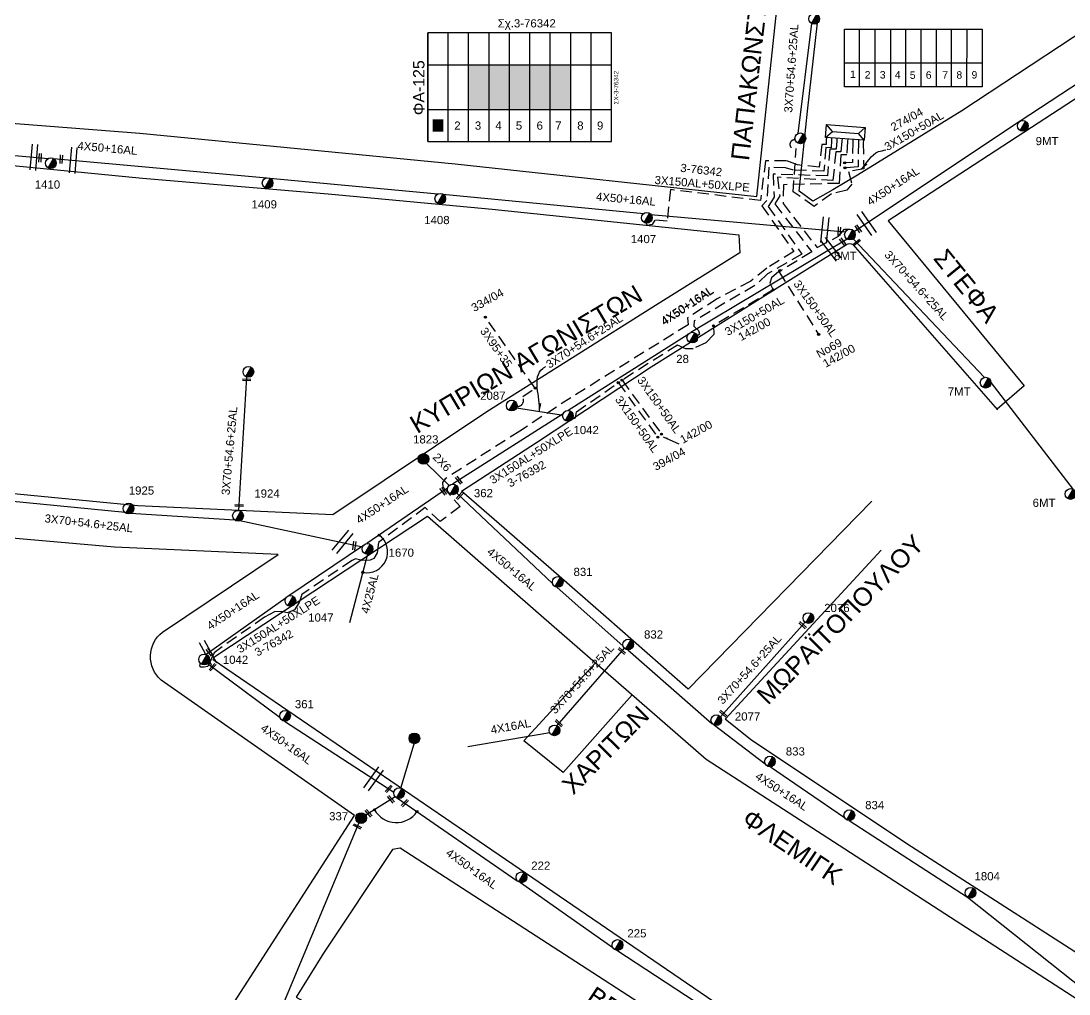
# Model space of a CAD drawing. Header units: millimetres. Extents: x 5016 to 7282, y 2879 to 3911.
# Drawn here: x 6687.7 to 6918.6, y 3266.4 to 3480.7 of the extents above; entities that cross this region are included whole.
import ezdxf
from ezdxf.enums import TextEntityAlignment as Align

# ---------------------------------------------------------------- set-up
doc = ezdxf.new("R2010")
doc.units = ezdxf.units.MM
doc.linetypes.add('DASHED', pattern=[19.05, 12.7, -6.35])
for name, color, linetype in [('Pillar OTE', 7, 'Continuous'), ('Άγνωστα', 7, 'Continuous'), ('Ασφαλειοκιβώτια Χ.Τ 9 αναχωρήσεων', 7, 'Continuous'), ('Γέφυρες Εναέριου Δικτύου', 7, 'Continuous'), ('Γυμνά εναέρια ΧΤ και ΦΟΠ (3Φ)   4x50+16AL', 7, 'Continuous'), ('Εναέρια παροχή ΧΤ 4x16', 7, 'SYN_LINE'), ('Εναέρια παροχή ΧΤ 4x25', 7, 'SYN_LINE'), ('Επιγραφές - Σχήματα', 7, 'Continuous'), ('Καλώδια ΧΤ   3x150+50AL', 7, 'DASHED'), ('Καλώδια ΧΤ   3x150AL+50XLPE', 7, 'DASHED'), ('Καλώδια ΧΤ   3x95+35 CU', 7, 'DASHED'), ('Μηχανική τομή', 7, 'Continuous'), ('Στύλος Ξύλινος', 7, 'Continuous'), ('Στύλος Ξύλινος @ 1', 7, 'Continuous'), ('Στύλος ΦΜ', 7, 'Continuous'), ('Στύλος ΦΜ @ 1', 7, 'Continuous'), ('Συνδέσεις', 7, 'Continuous'), ('Συνεστραμμένα ΧΤ   3x70+54.6+25 AL', 7, 'SYN_LINE'), ('Τομή', 7, 'Continuous'), ('Υποσταθμός πόλεως', 7, 'Continuous'), ('Υπόβαθρο ΔΕΗ', 7, 'Continuous')]:
    doc.layers.add(name, color=color, linetype=linetype)
doc.styles.get("Standard").update_dxf_attribs({"font": 'ARIAL.TTF'})
doc.linetypes.add('SYN_LINE', pattern='A,0.5,-0.0001,["/\\/\\/\\/",Standard,S=0.1,R=0,X=0,Y=-0.05],-0.25', length=0.7501)
doc.dimstyles.new('ISO-25', dxfattribs={"dimtxt": 2.5, "dimasz": 1.8, "dimexe": 1.25, "dimexo": 0.625, "dimtad": 1, "dimtxsty": 'Standard', "dimcen": 1.8, "dimadec": 0, "dimazin": 0, "dimtfac": 1, "dimtmove": 0, "dimatfit": 3, "dimfxl": 1.25, "dimarcsym": 0})

# ---------------------------------------------------------------- blocks, each defined once
blk = doc.blocks.new('ΥΠΑΡΧΩΝ ΤΣΙΜΕΝΤΕΝΙΟΣ ΣΤΥΛΟΣ')
at = {"layer": 'Στύλος ΦΜ'}
blk.add_hatch(color=7, dxfattribs=at).paths.add_polyline_path([(-1.29, -2.28, 0.574793), (2.62, 0, 0.268822), (1.3, 2.27)])
at = {"layer": 'Στύλος ΦΜ', "color": 7}
blk.add_line((-1.29, -2.28), (1.3, 2.27), dxfattribs=at)
blk.add_circle((0, 0), 2.62, dxfattribs=at)
at = {"layer": 'Στύλος ΦΜ', "flags": 4}
for tag, p in [('ΑΡΙΘΜΟΣ', (-4.68, 8.05)), ('ΤΥΠΟΣ', (-4.91, 3.03))]:
    blk.add_attdef(tag, p, '', height=4, dxfattribs=at)
blk = doc.blocks.new('ΥΠΑΡΧΩΝ ΞΥΛΙΝΟΣ ΣΤΥΛΟΣ')
at = {"layer": 'Στύλος Ξύλινος'}
h = blk.add_hatch(color=7, dxfattribs=at)
h.paths.add_polyline_path([(-2.62, 0, 0.270008), (-1.29, -2.28), (1.3, 2.27, 0.576266)])
h.paths.add_polyline_path([(-1.29, -2.28, 0.574793), (2.62, 0, 0.268822), (1.3, 2.27)])
at = {"layer": 'Στύλος Ξύλινος', "color": 7}
blk.add_line((-1.29, -2.28), (1.3, 2.27), dxfattribs=at)
blk.add_circle((0, 0), 2.62, dxfattribs=at)
at = {"layer": 'Στύλος Ξύλινος', "flags": 4}
for tag, p in [('ΑΡΙΘΜΟΣ', (-4.91, 8.6)), ('ΤΥΠΟΣ', (-4.85, 3.39))]:
    blk.add_attdef(tag, p, '', height=4, dxfattribs=at)
blk = doc.blocks.new('ΥΠΟΣΤΑΘΜΟΣ ΠΟΛΕΩΣ 8 ΑΝΑΧΩΡΗΣΕΩΝ')
at = {"layer": 'Υποσταθμός πόλεως', "linetype": 'Continuous', "ltscale": 40}
for p, q in [((-8.18, -2.82), (-8.18, -4)), ((-5.9, -2.82), (-5.9, -4)), ((-3.55, -2.82), (-3.55, -4)), ((-1.28, -2.82), (-1.28, -4)), ((1.23, -2.82), (1.23, -4)), ((3.56, -2.82), (3.56, -4)), ((6.03, -2.82), (6.03, -4)), ((8.16, -2.82), (8.16, -4))]:
    blk.add_line(p, q, dxfattribs=at)
blk.add_lwpolyline([(-8.57, 2.82), (8.57, 2.82), (8.57, -2.82), (-8.57, -2.82)], close=True, dxfattribs=at)
for points in [[(-5.75, 0), (-8.57, 2.82)], [(5.75, 0), (8.57, 2.82)], [(-8.57, -2.82), (-5.75, 0)], [(-5.75, 0), (5.75, 0)], [(8.57, -2.82), (5.75, 0)]]:
    blk.add_lwpolyline(points, dxfattribs=at)
at = {"layer": 'Υποσταθμός πόλεως', "linetype": 'SYN_LINE', "ltscale": 40, "flags": 1}
for tag, p in [('ΜΕΤΑΣΧΗΜΑΤΙΣΜΟΣ', (9.59, 1.44)), ('ΙΣΧΥΣ', (9.57, -1.35)), ('ΑΡΙΘΜΟΣ', (9.69, -4.07))]:
    blk.add_attdef(tag, p, '', height=1.8, dxfattribs=at)
blk = doc.blocks.new('ΑΣΦΑΛΕΙΟΚΙΒΩΤΙΟ ΥΠΟΣΤΑΘΜΟΥ 9 ΑΝΑΧΩΡΗΣΕΩΝ')
at = {"layer": 'Ασφαλειοκιβώτια Χ.Τ 9 αναχωρήσεων', "ltscale": 40}
for p, q in [((-23.8, 40.36), (24.02, 40.36)), ((-9.72, 40.36), (-9.72, -40.64)), ((9.94, 40.36), (9.94, -40.64)), ((-23.8, 31.36), (24.02, 31.36)), ((-23.8, 22.36), (24.02, 22.36)), ((-23.8, 13.36), (24.02, 13.36)), ((-23.8, 4.36), (24.02, 4.36)), ((-23.8, -4.64), (24.02, -4.64)), ((-23.8, -13.64), (24.02, -13.64)), ((-23.8, -22.64), (24.02, -22.64)), ((-23.8, -31.64), (24.02, -31.64))]:
    blk.add_line(p, q, dxfattribs=at)
at = {"layer": 'Ασφαλειοκιβώτια Χ.Τ 9 αναχωρήσεων'}
blk.add_lwpolyline([(-23.8, -40.64), (24.02, -40.64), (24.02, 40.36), (-23.8, 40.36)], close=True, dxfattribs=at)
for s, p in [('1', (-18.61, 37.24)), ('2', (-18.61, 28.67)), ('3', (-18.61, 19.6)), ('4', (-18.61, 10.58)), ('5', (-18.61, 1.57)), ('6', (-18.61, -7.57)), ('7', (-18.61, -15.81)), ('8', (-18.61, -25.5)), ('9', (-18.61, -34.19))]:
    blk.add_text(s, height=3.6, rotation=270, dxfattribs=at).set_placement(p)
at = {"layer": 'Ασφαλειοκιβώτια Χ.Τ 9 αναχωρήσεων', "ltscale": 40}
for tag, height, p in [('ΟΝΟΜΑ', 5, (-0.16, 44.31)), ('ΚΕΙΜΕΝΟ 1', 2, (17.06, 35.59)), ('ΚΕΙΜΕΝΟ 2', 2, (17.06, 26.88)), ('ΚΕΙΜΕΝΟ 3', 2, (17.06, 17.69)), ('ΚΕΙΜΕΝΟ 4', 2, (17.06, 8.71)), ('ΚΕΙΜΕΝΟ 5', 2, (17.06, -0.13)), ('ΚΕΙΜΕΝΟ 6', 2, (17.06, -9.05)), ('ΚΕΙΜΕΝΟ 7', 2, (17.06, -18.13)), ('ΚΕΙΜΕΝΟ 8', 2, (17.06, -26.85)), ('ΚΕΙΜΕΝΟ 9', 2, (17.06, -35.99)), ('ΣΧ', 2, (-0.1, -42.64))]:
    blk.add_attdef(tag, text='', height=height, dxfattribs=at).set_placement(p, align=Align.MIDDLE_CENTER)
blk = doc.blocks.new('ΜΗΧΑΝΙΚΗ ΤΟΜΗ')
at = {"layer": 'Μηχανική τομή', "ltscale": 40}
for p, q in [((-1.89, 0.78), (1.89, 0.78)), ((1.89, 0), (-1.89, 0))]:
    blk.add_line(p, q, dxfattribs=at)
blk = doc.blocks.new('ΤΟΜΗ')
at = {"layer": 'Τομή', "ltscale": 40}
for p, q in [((-5.68, 0), (5.68, 0)), ((5.68, -2.33), (-5.68, -2.33))]:
    blk.add_line(p, q, dxfattribs=at)
blk = doc.blocks.new('_ΣΥΝΔΕΣΗ')
at = {"layer": 'Συνδέσεις', "linetype": 'SYN_LINE', "ltscale": 40}
blk.add_hatch(color=256, dxfattribs=at).paths.add_polyline_path([(0.5, -0.01, 1), (-0.5, -0.01, 1)])
at = {"layer": 'Συνδέσεις'}
blk.add_circle((0, -0.01), 0.5, dxfattribs=at)

msp = doc.modelspace()

# ---------------------------------------------------------------- hatches: boundary and pattern name
at = {"layer": 'Ασφαλειοκιβώτια Χ.Τ 9 αναχωρήσεων', "lineweight": -3}
for color, points in [(1, [(6790.83, 3471.08), (6786.33, 3471.08), (6786.33, 3461.25), (6790.83, 3461.25)]), (133, [(6795.33, 3471.08), (6790.83, 3471.08), (6790.83, 3461.25), (6795.33, 3461.25)]), (2, [(6799.83, 3471.08), (6795.33, 3471.08), (6795.33, 3461.25), (6799.83, 3461.25)]), (62, [(6804.33, 3471.08), (6799.83, 3471.08), (6799.83, 3461.25), (6804.33, 3461.25)]), (30, [(6808.83, 3471.08), (6804.33, 3471.08), (6804.33, 3461.25), (6808.83, 3461.25)]), (173, [(6778.44, 3456.35), (6780.74, 3456.35), (6780.74, 3459.06), (6778.44, 3459.06)])]:
    msp.add_hatch(color=color, dxfattribs=at).paths.add_polyline_path(points)

# ---------------------------------------------------------------- linework, layer by layer
at = {"layer": 'Pillar OTE', "ltscale": 40}
for points in [[(6869.09, 3466.27), (6869.09, 3478.91), (6899.43, 3478.91), (6899.42, 3466.24), (6869.09, 3466.27)], [(6872.42, 3466.27), (6872.42, 3478.91)], [(6875.86, 3466.27), (6875.86, 3478.91)], [(6879.3, 3466.26), (6879.3, 3478.91)], [(6882.6, 3466.26), (6882.6, 3478.91)], [(6885.98, 3466.26), (6885.98, 3478.91)], [(6889.38, 3466.25), (6889.38, 3478.91)], [(6892.72, 3466.25), (6892.72, 3478.91)], [(6896.1, 3466.25), (6896.11, 3478.91)], [(6869.09, 3471.55), (6899.43, 3471.53)]]:
    msp.add_lwpolyline(points, dxfattribs=at)
at = {"layer": 'Άγνωστα', "color": 133, "linetype": 'SYN_LINE', "lineweight": -3, "ltscale": 5}
msp.add_lwpolyline([(6777.05, 3383.29), (6782.05, 3378.42)], dxfattribs=at)
at = {"layer": 'Γέφυρες Εναέριου Δικτύου', "lineweight": -3}
for centre, radius, start, end in [((6763.92, 3363.79), 4.58, 258.6973, 53.7979), ((6770.42, 3309.69), 5.5, 209.2868, 325.7234)]:
    msp.add_arc(centre, radius, start, end, dxfattribs=at)
at = {"layer": 'Γυμνά εναέρια ΧΤ και ΦΟΠ (3Φ)   4x50+16AL', "color": 27, "lineweight": -3}
msp.add_lwpolyline([(7015.29, 3528.43), (6990.16, 3512.22), (6970.6, 3499.83), (6941.3, 3480.6), (6907.81, 3458.67), (6871.31, 3434.34)], dxfattribs=at)
at = {"layer": 'Γυμνά εναέρια ΧΤ και ΦΟΠ (3Φ)   4x50+16AL', "color": 30, "lineweight": -3}
msp.add_lwpolyline([(6667.58, 3452.83), (6693.73, 3450.43)], dxfattribs=at)
at = {"layer": 'Γυμνά εναέρια ΧΤ και ΦΟΠ (3Φ)   4x50+16AL', "color": 173, "lineweight": -3}
for points in [[(6694.91, 3450.43), (6741.93, 3446.22)], [(6742.58, 3446.11), (6779.59, 3442.65)], [(6780.66, 3442.63), (6824.91, 3438.36)], [(6826.49, 3438.15), (6869.33, 3434.31)]]:
    msp.add_lwpolyline(points, dxfattribs=at)
at = {"layer": 'Γυμνά εναέρια ΧΤ και ΦΟΠ (3Φ)   4x50+16AL', "color": 133, "lineweight": -3}
for points in [[(6869.71, 3432.69), (6835.26, 3412.12)], [(6834.67, 3411.72), (6808.24, 3394.94)], [(6807.15, 3394.24), (6782.82, 3378.74)], [(6781.71, 3377.81), (6763.91, 3365.62)], [(6783.71, 3376.75), (6804.82, 3356.86)], [(6763.18, 3365.24), (6746.76, 3354.14)], [(6805.74, 3356.02), (6820.36, 3343.04)], [(6746.13, 3353.7), (6728.54, 3341.2)], [(6821.39, 3342.22), (6839.94, 3326.04)], [(6840.52, 3325.62), (6851.66, 3317.12)], [(6852.8, 3316.47), (6869.15, 3305.27)], [(6770.67, 3309.55), (6797.05, 3291.39)], [(6870.14, 3304.64), (6896.18, 3287.78), (6929.75, 3261.13)], [(6797.78, 3290.96), (6818.13, 3276.64)], [(6818.98, 3276.06), (6842.61, 3260.6)]]:
    msp.add_lwpolyline(points, dxfattribs=at)
at = {"layer": 'Γυμνά εναέρια ΧΤ και ΦΟΠ (3Φ)   4x50+16AL', "color": 62, "lineweight": -3}
for points in [[(6728.83, 3339.22), (6744.8, 3327.3)], [(6745.82, 3326.52), (6769.85, 3310.86)]]:
    msp.add_lwpolyline(points, dxfattribs=at)
at = {"layer": 'Εναέρια παροχή ΧΤ 4x16', "color": 133, "lineweight": -3, "ltscale": 20}
msp.add_lwpolyline([(6804.19, 3323.98), (6786.19, 3320.89)], dxfattribs=at)
at = {"layer": 'Εναέρια παροχή ΧΤ 4x25', "color": 133, "lineweight": -3, "ltscale": 20}
msp.add_lwpolyline([(6764.08, 3363.28), (6760.1, 3348.21)], dxfattribs=at)
at = {"layer": 'Καλώδια ΧΤ   3x150+50AL', "color": 1, "lineweight": -3, "ltscale": 0.2}
for points in [[(6868.53, 3454.26), (6868.31, 3451.91), (6867.2, 3451.9), (6866.58, 3445.62), (6854.38, 3446.32), (6854.85, 3442.2), (6853.8, 3440.43), (6861.94, 3429.86), (6854.67, 3425.53), (6853.06, 3424.15), (6852.69, 3423.01), (6853.41, 3421.53), (6840.29, 3413.61), (6840.36, 3411.72), (6838.6, 3409.86), (6835.76, 3408.56), (6834.16, 3408.56), (6832.34, 3409.34), (6820.13, 3401.63), (6828.83, 3389.76)], [(6854.67, 3425.53), (6863.43, 3411.72)]]:
    msp.add_lwpolyline(points, dxfattribs=at)
at = {"layer": 'Καλώδια ΧΤ   3x150+50AL', "color": 133, "lineweight": -3, "ltscale": 0.2}
for points in [[(6867.4, 3454.34), (6867.31, 3452.5), (6865.9, 3452.51), (6865.36, 3446.6), (6853.39, 3447.02), (6853.63, 3441.97), (6852.34, 3439.91), (6859.73, 3429.37), (6852.15, 3425.05), (6849.39, 3422.46), (6835.98, 3414.67), (6835.92, 3413.52), (6836.97, 3412.59), (6837.18, 3411.79), (6836.72, 3411.37)], [(6809.19, 3393.1), (6809.91, 3393.31), (6810.09, 3394.63), (6819.31, 3401.08), (6828, 3389.08)]]:
    msp.add_lwpolyline(points, dxfattribs=at)
at = {"layer": 'Καλώδια ΧΤ   3x150+50AL', "color": 2, "lineweight": -3, "ltscale": 0.2}
msp.add_lwpolyline([(6869.78, 3454.16), (6869.63, 3451.29), (6868.33, 3451.29), (6867.92, 3444.98), (6855.7, 3444.67), (6855.6, 3440.53), (6863.08, 3430.84), (6867.82, 3433.34), (6869.1, 3434.9), (6870.24, 3434.86)], dxfattribs=at)
at = {"layer": 'Καλώδια ΧΤ   3x150+50AL', "color": 30, "lineweight": -3, "ltscale": 0.2}
msp.add_lwpolyline([(6873.24, 3453.91), (6873.39, 3448.14), (6870, 3447.56), (6870.72, 3444.78), (6869.67, 3443.5), (6866.29, 3442.67), (6862.47, 3439.9), (6857.83, 3443.1), (6858.47, 3452.67, -1.364458), (6858.28, 3454.53, 4.123104)], format="xyb", dxfattribs=at)
at = {"layer": 'Καλώδια ΧΤ   3x150+50AL', "lineweight": -3, "ltscale": 0.2}
for points in [[(6870.95, 3454.08), (6870.89, 3449.6), (6869.12, 3449.46)], [(6872.18, 3453.99), (6872.13, 3448.58), (6869.21, 3448.36)]]:
    msp.add_lwpolyline(points, dxfattribs=at)
at = {"layer": 'Καλώδια ΧΤ   3x150AL+50XLPE', "color": 62, "lineweight": -3, "ltscale": 0.2}
msp.add_lwpolyline([(6866.23, 3454.42), (6866.17, 3452.81), (6865.04, 3452.86), (6864.57, 3447.63), (6857.88, 3447.88), (6856.13, 3448.42), (6852.44, 3448.51), (6852.01, 3441.17), (6850.89, 3440.01), (6858, 3429.94), (6852.01, 3426.3), (6848.46, 3423.44), (6841.05, 3419.57), (6834.56, 3415.33), (6834.67, 3413.82), (6808.86, 3397.77), (6797.61, 3390.42), (6781.14, 3379.87), (6780.57, 3379.07), (6780.68, 3378.11), (6784.45, 3373.8), (6780.1, 3370.48), (6776.8, 3373.55), (6766.49, 3365.88), (6766.21, 3363.6), (6765.44, 3362.35), (6764.66, 3361.98), (6762.91, 3361.94), (6761.41, 3362.28), (6760.7, 3361.94), (6749.59, 3354.45), (6749.04, 3352.65), (6748, 3351.07), (6746.46, 3350.39), (6745.06, 3350.71), (6743.6, 3350.63), (6741.41, 3349.46), (6730.3, 3341.61), (6729.7, 3340.29), (6728.87, 3338.6), (6728.08, 3338.41), (6727.38, 3338.45), (6727.13, 3338.71), (6727.27, 3339.27)], dxfattribs=at)
at = {"layer": 'Καλώδια ΧΤ   3x150AL+50XLPE', "color": 173, "lineweight": -3, "ltscale": 0.2}
msp.add_lwpolyline([(6865.09, 3454.51), (6865.07, 3453.56), (6864.13, 3453.57), (6863.56, 3448.56), (6858.79, 3449.02), (6856.24, 3449.97), (6851.71, 3449.95), (6850.62, 3441.2), (6830.81, 3443.6), (6830.04, 3436.67), (6827.36, 3436.85), (6826.77, 3435.9), (6825.74, 3435.66), (6825.47, 3436.23)], dxfattribs=at)
at = {"layer": 'Καλώδια ΧΤ   3x95+35 CU', "color": 133, "lineweight": -3, "ltscale": 0.2}
msp.add_lwpolyline([(6796.98, 3395.79, 0.581581), (6798.25, 3398.02), (6800.99, 3399.85), (6790.03, 3415.49)], format="xyb", dxfattribs=at)
at = {"layer": 'Συνεστραμμένα ΧΤ   3x70+54.6+25 AL', "color": 30, "lineweight": -3, "ltscale": 20}
msp.add_lwpolyline([(6858.93, 3455.96), (6861.95, 3480.17)], dxfattribs=at)
at = {"layer": 'Συνεστραμμένα ΧΤ   3x70+54.6+25 AL', "color": 2, "lineweight": -3, "ltscale": 20}
for points in [[(6871.04, 3432.75), (6899.96, 3402.24)], [(6901.38, 3401.12), (6919.47, 3377.58), (6935.46, 3357.92)]]:
    msp.add_lwpolyline(points, dxfattribs=at)
at = {"layer": 'Συνεστραμμένα ΧΤ   3x70+54.6+25 AL', "color": 6, "lineweight": -3, "ltscale": 20}
for points in [[(6735.73, 3372.93), (6737.5, 3402.32)], [(6710.68, 3372.45), (6673.89, 3376.06)], [(6734.86, 3370.81), (6711.88, 3372.25)], [(6762.94, 3364.81), (6735.92, 3370.65)]]:
    msp.add_lwpolyline(points, dxfattribs=at)
at = {"layer": 'Συνεστραμμένα ΧΤ   3x70+54.6+25 AL', "color": 133, "lineweight": -3, "ltscale": 10}
for points in [[(6796.89, 3395.51), (6806.72, 3393.97)], [(6771.38, 3311.79), (6774.34, 3321.56)], [(6770.18, 3309.84), (6763.67, 3305.79)]]:
    msp.add_lwpolyline(points, dxfattribs=at)
at = {"layer": 'Συνεστραμμένα ΧΤ   3x70+54.6+25 AL', "color": 133, "lineweight": -3, "ltscale": 20}
for points in [[(6841.79, 3327.5), (6860.45, 3348.3)], [(6820.62, 3342.59), (6805.75, 3325.56)], [(6762.15, 3304.12), (6744.07, 3260.86)]]:
    msp.add_lwpolyline(points, dxfattribs=at)
at = {"layer": 'Υπόβαθρο ΔΕΗ', "lineweight": -3}
for points in [[(6745.32, 3496.91), (6751.29, 3536.24), (6784.76, 3531.14), (6789.58, 3562.51), (6710.48, 3570.76), (6659.2, 3575.36), (6616.41, 3579), (6563.07, 3583.38, 0.486899), (6562.05, 3582.27), (6562.73, 3569.94), (6562.17, 3547.79), (6560.95, 3511.72), (6560.11, 3478.27), (6559.88, 3468.49), (6610.28, 3465.02), (6681.87, 3458.5), (6713.9, 3456.05), (6783.36, 3449.29), (6849.79, 3442.1), (6856.19, 3501.99), (6858.82, 3510.56), (6786.7, 3522.23), (6759.04, 3526.76), (6754.25, 3495.29)], [(6845.84, 3433.63), (6846.1, 3429.67), (6828.07, 3418.44), (6790.33, 3394.65), (6756.41, 3371.99), (6713.52, 3373.95), (6692.22, 3376.02), (6637.16, 3381.37), (6593.49, 3385.45), (6559.4, 3388.56, -0.302168), (6557.29, 3390.26), (6558, 3426.78), (6559.12, 3458.57), (6608.93, 3454.89), (6670.09, 3450.42), (6714.54, 3446.09), (6755.37, 3442.67), (6791.54, 3439.26), (6845.84, 3433.63)], [(6875.12, 3375.01), (6834.67, 3333.59), (6816.63, 3349.4), (6794.2, 3369.02), (6784.78, 3377.21), (6801.5, 3388.01), (6826.53, 3404.59), (6860.95, 3426.16), (6869.6, 3431.51, -0.285687), (6870.95, 3431.51), (6902.81, 3395.13)], [(6673.2, 3168.53), (6690.1, 3195.61), (6707.4, 3222.32), (6730.68, 3258.35), (6761.22, 3305.73), (6718.59, 3335.58, -0.466945), (6718.92, 3346.14), (6744.39, 3363.21), (6708.37, 3364.82), (6660.55, 3369.04), (6616.27, 3372.85), (6576.5, 3376.32), (6557.14, 3377.81), (6559.24, 3339.62), (6563.77, 3301.43), (6565.87, 3274.83), (6566.68, 3251.54), (6567.23, 3218.06, 0.22479), (6568.56, 3215.37), (6604.89, 3199.39), (6647.58, 3179.96), (6673.2, 3168.53)]]:
    msp.add_lwpolyline(points, format="xyb", dxfattribs=at)
for points in [[(6895, 3460.95), (6871.96, 3446.79), (6866.56, 3443.58), (6862.18, 3441.07), (6859.16, 3443.23), (6860.97, 3460.86), (6865.93, 3504.41), (6879.45, 3528.74), (6887.37, 3546.36), (6992.12, 3530.43), (6993.05, 3525.6)], [(6847.57, 3211.36), (6863.85, 3238.62), (6771.24, 3298.58), (6769.59, 3298.24), (6754.41, 3275.42), (6748.34, 3265.77)]]:
    msp.add_lwpolyline(points, close=True, dxfattribs=at)
at = {"layer": 'Υπόβαθρο ΔΕΗ', "lineweight": -3, "ltscale": 0.2}
for points in [[(7010.89, 3522.82), (6878.73, 3436.69), (6908.69, 3400.41), (6902.74, 3395.21)], [(7043.82, 3461.12), (7026.85, 3440.58), (6988.58, 3392.81), (6971.16, 3366.58), (6963.22, 3350.07), (6931.96, 3267.95), (6882.82, 3299.47)]]:
    msp.add_lwpolyline(points, dxfattribs=at)
at = {"layer": 'Υπόβαθρο ΔΕΗ', "lineweight": -3}
for points in [[(6888.9, 3233.54), (6840.31, 3264.7), (6778.25, 3307.17), (6730.11, 3340), (6730.41, 3340.76), (6777.31, 3371.69), (6802.34, 3349.77), (6838.65, 3318.18), (6929.04, 3259.72)], [(6882.82, 3299.47), (6848.43, 3322.51), (6842.85, 3326.98), (6877.23, 3364.16)], [(6822.37, 3332.34), (6807.17, 3315.19), (6798.53, 3322.21), (6814.29, 3339.38)]]:
    msp.add_lwpolyline(points, dxfattribs=at)

# ---------------------------------------------------------------- block references
at = {"layer": 'Ασφαλειοκιβώτια Χ.Τ 9 αναχωρήσεων', "lineweight": -3, "xscale": 0.5, "yscale": 0.5, "zscale": 0.5, "rotation": 90}
msp.add_blockref('ΑΣΦΑΛΕΙΟΚΙΒΩΤΙΟ ΥΠΟΣΤΑΘΜΟΥ 9 ΑΝΑΧΩΡΗΣΕΩΝ', (6797.51, 3466.11), dxfattribs=at).add_auto_attribs({'ΟΝΟΜΑ': 'ΦΑ-125', 'ΣΧ': 'ΣΧ-3-76342'})
at = {"layer": 'Μηχανική τομή', "lineweight": -3}
for p, xscale, yscale, zscale, rotation in [((6692.16, 3450.58), 0.5000000000001986, 0.5000000000001986, 0.5000000000001986, 86.55658298640459), ((6696.81, 3450.26), 0.5000000000001986, 0.5000000000001986, 0.5000000000001986, 86.55658298640459), ((6868.16, 3434.42), 0.5000000000001986, 0.5000000000001986, 0.5000000000001986, 86.55658298640459), ((6872.3, 3435.1), 0.5000000000000754, 0.5000000000000754, 0.5000000000000754, 124.7924809771241), ((6868.9, 3432.21), 0.5000000000002047, 0.5000000000002047, 0.5000000000002047, 127.8538851099698), ((6871.93, 3431.78), 0.5000000000002477, 0.5000000000002477, 0.5000000000002477, 37.73990280728176), ((6737.45, 3401.49), 0.5000000000003808, 0.5000000000003808, 0.5000000000003808, 358.0955157346216), ((6784.35, 3379.72), 0.5000000000002047, 0.5000000000002047, 0.5000000000002047, 127.8538851099698), ((6780.91, 3377.27), 0.5000000000002047, 0.5000000000002047, 0.5000000000002047, 127.8538851099698), ((6784.5, 3376.01), 0.5000000000003026, 0.5000000000003026, 0.5000000000003026, 46.91175530218593), ((6735.79, 3373.82), 0.5000000000003808, 0.5000000000003808, 0.5000000000003808, 358.0955157346216), ((6761.34, 3365.15), 0.5000000000003574, 0.5000000000003574, 0.5000000000003574, 82.21886924626544), ((6860.02, 3347.82), 0.5000000000000727, 0.5000000000000727, 0.5000000000000727, 137.7063521901213), ((6729.43, 3341.83), 0.5000000000002047, 0.5000000000002047, 0.5000000000002047, 127.8538851099698), ((6820.22, 3342.13), 0.5000000000000727, 0.5000000000000727, 0.5000000000000727, 137.7063521901213), ((6730.09, 3338.28), 0.5000000000003026, 0.5000000000003026, 0.5000000000003026, 46.91175530218593), ((6842.54, 3328.33), 0.5000000000000727, 0.5000000000000727, 0.5000000000000727, 137.7063521901213), ((6806.33, 3326.23), 0.5000000000000727, 0.5000000000000727, 0.5000000000000727, 137.7063521901213), ((6768.89, 3311.49), 0.5000000000003026, 0.5000000000003026, 0.5000000000003026, 46.91175530218593), ((6769.13, 3309.19), 0.5000000000003884, 0.5000000000003884, 0.5000000000003884, 311.2371011411441), ((6772.42, 3308.34), 0.5000000000003026, 0.5000000000003026, 0.5000000000003026, 46.91175530218593), ((6764.19, 3306.11), 0.5000000000003884, 0.5000000000003884, 0.5000000000003884, 311.2371011411441), ((6761.73, 3303.17), 0.5000000000003518, 0.5000000000003518, 0.5000000000003518, 334.1852982004288)]:
    msp.add_blockref('ΜΗΧΑΝΙΚΗ ΤΟΜΗ', p, dxfattribs=dict(at, xscale=xscale, yscale=yscale, zscale=zscale, rotation=rotation))
at = {"layer": 'Στύλος Ξύλινος @ 1', "lineweight": -3, "ltscale": 40}
ref = msp.add_blockref('ΥΠΑΡΧΩΝ ΞΥΛΙΝΟΣ ΣΤΥΛΟΣ', (6776.4, 3384.27), dxfattribs=dict(at, xscale=0.4499999999998181, yscale=0.4499999999998181, zscale=0.4499999999998181))
ref.add_attrib('ΤΥΠΟΣ', '1823', (6774.1, 3387.69), dxfattribs={"layer": 'Στύλος Ξύλινος', "height": 1.8, "flags": 4})
at = {"layer": 'Στύλος Ξύλινος @ 1', "lineweight": -3, "ltscale": 40, "xscale": 0.4499999999998181, "yscale": 0.4499999999998181, "zscale": 0.4499999999998181}
msp.add_blockref('ΥΠΑΡΧΩΝ ΞΥΛΙΝΟΣ ΣΤΥΛΟΣ', (6774.39, 3322.73), dxfattribs=at)
at = {"layer": 'Στύλος Ξύλινος @ 1', "lineweight": -3, "ltscale": 40}
ref = msp.add_blockref('ΥΠΑΡΧΩΝ ΞΥΛΙΝΟΣ ΣΤΥΛΟΣ', (6762.66, 3305.18), dxfattribs=dict(at, xscale=0.4499999999998181, yscale=0.4499999999998181, zscale=0.4499999999998181))
ref.add_attrib('ΤΥΠΟΣ', '337', (6755.61, 3304.68), dxfattribs={"layer": 'Στύλος Ξύλινος', "height": 1.8, "flags": 4})
at = {"layer": 'Στύλος ΦΜ @ 1', "lineweight": -3, "ltscale": 40, "xscale": 0.4499999999998181, "yscale": 0.4499999999998181, "zscale": 0.4499999999998181}
for p in [(6862.46, 3481.23), (6859.4, 3454.89), (6737.83, 3403.45), (6805.26, 3324.49), (6771.01, 3310.67)]:
    msp.add_blockref('ΥΠΑΡΧΩΝ ΤΣΙΜΕΝΤΕΝΙΟΣ ΣΤΥΛΟΣ', p, dxfattribs=at)
at = {"layer": 'Στύλος ΦΜ @ 1', "lineweight": -3, "ltscale": 40}
ref = msp.add_blockref('ΥΠΑΡΧΩΝ ΤΣΙΜΕΝΤΕΝΙΟΣ ΣΤΥΛΟΣ', (6908.38, 3457.64), dxfattribs=dict(at, xscale=0.4499999999998181, yscale=0.4499999999998181, zscale=0.4499999999998181))
ref.add_attrib('ΑΡΙΘΜΟΣ', '9MT', (6911.22, 3453.39), dxfattribs={"layer": 'Στύλος ΦΜ', "height": 1.8, "flags": 4})
ref = msp.add_blockref('ΥΠΑΡΧΩΝ ΤΣΙΜΕΝΤΕΝΙΟΣ ΣΤΥΛΟΣ', (6694.32, 3449.41), dxfattribs=dict(at, xscale=0.4499999999998181, yscale=0.4499999999998181, zscale=0.4499999999998181))
ref.add_attrib('ΤΥΠΟΣ', '1410', (6690.78, 3443.82), dxfattribs={"layer": 'Στύλος ΦΜ', "height": 1.8, "flags": 4})
ref = msp.add_blockref('ΥΠΑΡΧΩΝ ΤΣΙΜΕΝΤΕΝΙΟΣ ΣΤΥΛΟΣ', (6742.07, 3445.05), dxfattribs=dict(at, xscale=0.4499999999998181, yscale=0.4499999999998181, zscale=0.4499999999998181))
ref.add_attrib('ΤΥΠΟΣ', '1409', (6738.53, 3439.46), dxfattribs={"layer": 'Στύλος ΦΜ', "height": 1.8, "flags": 4})
ref = msp.add_blockref('ΥΠΑΡΧΩΝ ΤΣΙΜΕΝΤΕΝΙΟΣ ΣΤΥΛΟΣ', (6780.1, 3441.59), dxfattribs=dict(at, xscale=0.4499999999998181, yscale=0.4499999999998181, zscale=0.4499999999998181))
ref.add_attrib('ΤΥΠΟΣ', '1408', (6776.56, 3436), dxfattribs={"layer": 'Στύλος ΦΜ', "height": 1.8, "flags": 4})
ref = msp.add_blockref('ΥΠΑΡΧΩΝ ΤΣΙΜΕΝΤΕΝΙΟΣ ΣΤΥΛΟΣ', (6825.58, 3437.4), dxfattribs=dict(at, xscale=0.4499999999998181, yscale=0.4499999999998181, zscale=0.4499999999998181))
ref.add_attrib('ΤΥΠΟΣ', '1407', (6822.04, 3431.81), dxfattribs={"layer": 'Στύλος ΦΜ', "height": 1.8, "flags": 4})
ref = msp.add_blockref('ΥΠΑΡΧΩΝ ΤΣΙΜΕΝΤΕΝΙΟΣ ΣΤΥΛΟΣ', (6870.33, 3433.69), dxfattribs=dict(at, xscale=0.4499999999998181, yscale=0.4499999999998181, zscale=0.4499999999998181))
ref.add_attrib('ΤΥΠΟΣ', '8MT', (6866.79, 3428.1), dxfattribs={"layer": 'Στύλος ΦΜ', "height": 1.8, "flags": 4})
ref = msp.add_blockref('ΥΠΑΡΧΩΝ ΤΣΙΜΕΝΤΕΝΙΟΣ ΣΤΥΛΟΣ', (6835.6, 3411), dxfattribs=dict(at, xscale=0.4499999999998181, yscale=0.4499999999998181, zscale=0.4499999999998181))
ref.add_attrib('ΤΥΠΟΣ', '28', (6832.06, 3405.41), dxfattribs={"layer": 'Στύλος ΦΜ', "height": 1.8, "flags": 4})
ref = msp.add_blockref('ΥΠΑΡΧΩΝ ΤΣΙΜΕΝΤΕΝΙΟΣ ΣΤΥΛΟΣ', (6900.21, 3401.08), dxfattribs=dict(at, xscale=0.4499999999998181, yscale=0.4499999999998181, zscale=0.4499999999998181))
ref.add_attrib('ΑΡΙΘΜΟΣ', '7MT', (6891.88, 3398.24), dxfattribs={"layer": 'Στύλος ΦΜ', "height": 1.8, "flags": 4})
ref = msp.add_blockref('ΥΠΑΡΧΩΝ ΤΣΙΜΕΝΤΕΝΙΟΣ ΣΤΥΛΟΣ', (6795.83, 3396.03), dxfattribs=dict(at, xscale=0.4499999999998181, yscale=0.4499999999998181, zscale=0.4499999999998181))
ref.add_attrib('ΤΥΠΟΣ', '2087', (6788.88, 3397.31), dxfattribs={"layer": 'Στύλος ΦΜ', "height": 1.8, "flags": 4})
ref = msp.add_blockref('ΥΠΑΡΧΩΝ ΤΣΙΜΕΝΤΕΝΙΟΣ ΣΤΥΛΟΣ', (6808.22, 3393.76), dxfattribs=dict(at, xscale=0.4499999999998181, yscale=0.4499999999998181, zscale=0.4499999999998181))
ref.add_attrib('ΤΥΠΟΣ', '1042', (6809.43, 3389.75), dxfattribs={"layer": 'Στύλος ΦΜ', "height": 1.8, "flags": 4})
ref = msp.add_blockref('ΥΠΑΡΧΩΝ ΤΣΙΜΕΝΤΕΝΙΟΣ ΣΤΥΛΟΣ', (6711.45, 3373.35), dxfattribs=dict(at, xscale=0.4499999999998181, yscale=0.4499999999998181, zscale=0.4499999999998181))
ref.add_attrib('ΤΥΠΟΣ', '1925', (6711.49, 3376.42), dxfattribs={"layer": 'Στύλος ΦΜ', "height": 1.8, "flags": 4})
ref = msp.add_blockref('ΥΠΑΡΧΩΝ ΤΣΙΜΕΝΤΕΝΙΟΣ ΣΤΥΛΟΣ', (6735.55, 3371.76), dxfattribs=dict(at, xscale=0.4499999999998181, yscale=0.4499999999998181, zscale=0.4499999999998181))
ref.add_attrib('ΤΥΠΟΣ', '1924', (6739.14, 3375.76), dxfattribs={"layer": 'Στύλος ΦΜ', "height": 1.8, "flags": 4})
ref = msp.add_blockref('ΥΠΑΡΧΩΝ ΤΣΙΜΕΝΤΕΝΙΟΣ ΣΤΥΛΟΣ', (6782.86, 3377.57), dxfattribs=dict(at, xscale=0.4499999999998181, yscale=0.4499999999998181, zscale=0.4499999999998181))
ref.add_attrib('ΤΥΠΟΣ', '362', (6787.5, 3375.85), dxfattribs={"layer": 'Στύλος ΦΜ', "height": 1.8, "flags": 4})
ref = msp.add_blockref('ΥΠΑΡΧΩΝ ΤΣΙΜΕΝΤΕΝΙΟΣ ΣΤΥΛΟΣ', (6918.89, 3376.56), dxfattribs=dict(at, xscale=0.4499999999998181, yscale=0.4499999999998181, zscale=0.4499999999998181))
ref.add_attrib('ΑΡΙΘΜΟΣ', '6MT', (6910.56, 3373.72), dxfattribs={"layer": 'Στύλος ΦΜ', "height": 1.8, "flags": 4})
ref = msp.add_blockref('ΥΠΑΡΧΩΝ ΤΣΙΜΕΝΤΕΝΙΟΣ ΣΤΥΛΟΣ', (6764.06, 3364.46), dxfattribs=dict(at, xscale=0.4499999999998181, yscale=0.4499999999998181, zscale=0.4499999999998181))
ref.add_attrib('ΤΥΠΟΣ', '1670', (6768.71, 3362.74), dxfattribs={"layer": 'Στύλος ΦΜ', "height": 1.8, "flags": 4})
ref = msp.add_blockref('ΥΠΑΡΧΩΝ ΤΣΙΜΕΝΤΕΝΙΟΣ ΣΤΥΛΟΣ', (6805.96, 3357.18), dxfattribs=dict(at, xscale=0.4499999999998181, yscale=0.4499999999998181, zscale=0.4499999999998181))
ref.add_attrib('ΤΥΠΟΣ', '831', (6809.45, 3358.5), dxfattribs={"layer": 'Στύλος ΦΜ', "height": 1.8, "flags": 4})
ref = msp.add_blockref('ΥΠΑΡΧΩΝ ΤΣΙΜΕΝΤΕΝΙΟΣ ΣΤΥΛΟΣ', (6747.08, 3353.01), dxfattribs=dict(at, xscale=0.4499999999998181, yscale=0.4499999999998181, zscale=0.4499999999998181))
ref.add_attrib('ΤΥΠΟΣ', '1047', (6751, 3348.45), dxfattribs={"layer": 'Στύλος ΦΜ', "height": 1.8, "flags": 4})
ref = msp.add_blockref('ΥΠΑΡΧΩΝ ΤΣΙΜΕΝΤΕΝΙΟΣ ΣΤΥΛΟΣ', (6861.17, 3349.24), dxfattribs=dict(at, xscale=0.4499999999998181, yscale=0.4499999999998181, zscale=0.4499999999998181))
ref.add_attrib('ΤΥΠΟΣ', '2076', (6864.66, 3350.56), dxfattribs={"layer": 'Στύλος ΦΜ', "height": 1.8, "flags": 4})
ref = msp.add_blockref('ΥΠΑΡΧΩΝ ΤΣΙΜΕΝΤΕΝΙΟΣ ΣΤΥΛΟΣ', (6821.48, 3343.4), dxfattribs=dict(at, xscale=0.4499999999998181, yscale=0.4499999999998181, zscale=0.4499999999998181))
ref.add_attrib('ΤΥΠΟΣ', '832', (6824.97, 3344.72), dxfattribs={"layer": 'Στύλος ΦΜ', "height": 1.8, "flags": 4})
ref = msp.add_blockref('ΥΠΑΡΧΩΝ ΤΣΙΜΕΝΤΕΝΙΟΣ ΣΤΥΛΟΣ', (6728.08, 3340.12), dxfattribs=dict(at, xscale=0.4499999999998181, yscale=0.4499999999998181, zscale=0.4499999999998181))
ref.add_attrib('ΤΥΠΟΣ', '1042', (6732.2, 3339.15), dxfattribs={"layer": 'Στύλος ΦΜ', "height": 1.8, "flags": 4})
ref = msp.add_blockref('ΥΠΑΡΧΩΝ ΤΣΙΜΕΝΤΕΝΙΟΣ ΣΤΥΛΟΣ', (6745.91, 3327.7), dxfattribs=dict(at, xscale=0.4499999999998181, yscale=0.4499999999998181, zscale=0.4499999999998181))
ref.add_attrib('ΤΥΠΟΣ', '361', (6748.07, 3329.37), dxfattribs={"layer": 'Στύλος ΦΜ', "height": 1.8, "flags": 4})
ref = msp.add_blockref('ΥΠΑΡΧΩΝ ΤΣΙΜΕΝΤΕΝΙΟΣ ΣΤΥΛΟΣ', (6840.89, 3326.74), dxfattribs=dict(at, xscale=0.4499999999998181, yscale=0.4499999999998181, zscale=0.4499999999998181))
ref.add_attrib('ΤΥΠΟΣ', '2077', (6844.98, 3326.66), dxfattribs={"layer": 'Στύλος ΦΜ', "height": 1.8, "flags": 4})
ref = msp.add_blockref('ΥΠΑΡΧΩΝ ΤΣΙΜΕΝΤΕΝΙΟΣ ΣΤΥΛΟΣ', (6852.71, 3317.64), dxfattribs=dict(at, xscale=0.4499999999998181, yscale=0.4499999999998181, zscale=0.4499999999998181))
ref.add_attrib('ΤΥΠΟΣ', '833', (6856.2, 3318.97), dxfattribs={"layer": 'Στύλος ΦΜ', "height": 1.8, "flags": 4})
ref = msp.add_blockref('ΥΠΑΡΧΩΝ ΤΣΙΜΕΝΤΕΝΙΟΣ ΣΤΥΛΟΣ', (6870.19, 3305.82), dxfattribs=dict(at, xscale=0.4499999999998181, yscale=0.4499999999998181, zscale=0.4499999999998181))
ref.add_attrib('ΤΥΠΟΣ', '834', (6873.68, 3307.14), dxfattribs={"layer": 'Στύλος ΦΜ', "height": 1.8, "flags": 4})
ref = msp.add_blockref('ΥΠΑΡΧΩΝ ΤΣΙΜΕΝΤΕΝΙΟΣ ΣΤΥΛΟΣ', (6797.97, 3292.13), dxfattribs=dict(at, xscale=0.4499999999998181, yscale=0.4499999999998181, zscale=0.4499999999998181))
ref.add_attrib('ΤΥΠΟΣ', '222', (6800.13, 3293.8), dxfattribs={"layer": 'Στύλος ΦΜ', "height": 1.8, "flags": 4})
ref = msp.add_blockref('ΥΠΑΡΧΩΝ ΤΣΙΜΕΝΤΕΝΙΟΣ ΣΤΥΛΟΣ', (6896.87, 3288.73), dxfattribs=dict(at, xscale=0.4499999999998181, yscale=0.4499999999998181, zscale=0.4499999999998181))
ref.add_attrib('ΤΥΠΟΣ', '1804', (6897.76, 3291.47), dxfattribs={"layer": 'Στύλος ΦΜ', "height": 1.8, "flags": 4})
ref = msp.add_blockref('ΥΠΑΡΧΩΝ ΤΣΙΜΕΝΤΕΝΙΟΣ ΣΤΥΛΟΣ', (6819.15, 3277.22), dxfattribs=dict(at, xscale=0.4499999999998181, yscale=0.4499999999998181, zscale=0.4499999999998181))
ref.add_attrib('ΤΥΠΟΣ', '225', (6821.31, 3278.9), dxfattribs={"layer": 'Στύλος ΦΜ', "height": 1.8, "flags": 4})
at = {"layer": 'Συνδέσεις', "lineweight": -3, "xscale": 0.4499999999998181, "yscale": 0.4499999999998181, "zscale": 0.4499999999998181}
for p in [(6869.17, 3449.48), (6869.23, 3448.38), (6854.89, 3425.76), (6853.41, 3421.53), (6790.03, 3415.49), (6840.29, 3413.61), (6863.43, 3411.72), (6819.31, 3401.08), (6820.13, 3401.63), (6800.99, 3399.85), (6828, 3389.08), (6828.83, 3389.76), (6766.63, 3367.49), (6763.03, 3359.31), (6765.62, 3307.01), (6774.96, 3306.6)]:
    msp.add_blockref('_ΣΥΝΔΕΣΗ', p, dxfattribs=at)
at = {"layer": 'Τομή', "lineweight": -3}
for p, xscale, yscale, zscale, rotation in [((6691.17, 3450.67), 0.4999999999999982, 0.4999999999999982, 0.4999999999999982, 265.0194787007297), ((6699.83, 3449.99), 0.4999999999999982, 0.4999999999999982, 0.4999999999999982, 265.0194787007297), ((6865.39, 3434.66), 0.5000000000000002, 0.5000000000000002, 0.5000000000000002, 264.0883892046364), ((6874.48, 3436.47), 0.5000000000000312, 0.5000000000000312, 0.5000000000000312, 305.1517009446902), ((6866.57, 3430.82), 0.5000000000000111, 0.5000000000000111, 0.5000000000000111, 307.15187984051), ((6759.02, 3365.65), 0.4999999999999882, 0.4999999999999882, 0.4999999999999882, 230.4762826918002), ((6729.45, 3341.85), 0.5000000000000205, 0.5000000000000205, 0.5000000000000205, 299.0362296732784), ((6765.88, 3313.45), 0.4999999999999512, 0.4999999999999512, 0.4999999999999512, 234.1985428476704)]:
    msp.add_blockref('ΤΟΜΗ', p, dxfattribs=dict(at, xscale=xscale, yscale=yscale, zscale=zscale, rotation=rotation))
at = {"layer": 'Υποσταθμός πόλεως', "lineweight": -3, "xscale": 0.4999999999995545, "yscale": 0.4999999999995545, "zscale": 0.4999999999995545, "rotation": 355.829173527967}
msp.add_blockref('ΥΠΟΣΤΑΘΜΟΣ ΠΟΛΕΩΣ 8 ΑΝΑΧΩΡΗΣΕΩΝ', (6869.32, 3456.2), dxfattribs=at)

# ---------------------------------------------------------------- texts
at = {"ltscale": 30, "char_height": 1.63, "width": 11.2573, "attachment_point": 1}
for s, insert in [('1', (6870.34, 3469.83)), ('2', (6873.58, 3469.7)), ('3', (6876.91, 3469.7)), ('4', (6880.21, 3469.7)), ('5', (6883.51, 3469.62)), ('6', (6887.03, 3469.65)), ('7', (6890.66, 3469.65)), ('8', (6893.78, 3469.67)), ('9', (6897.11, 3469.7))]:
    msp.add_mtext(s, dxfattribs=dict(at, insert=insert))
at = {"layer": 'Γυμνά εναέρια ΧΤ και ΦΟΠ (3Φ)   4x50+16AL', "color": 7, "lineweight": -3, "char_height": 1.8, "width": 168.3718, "attachment_point": 1}
for insert, rotation in [((6700.28, 3454.2), 354.9363), ((6873.82, 3441.48), 33.4761), ((6814.49, 3442.99), 354.9363), ((6828.46, 3415.2), 33.5819), ((6828.46, 3415.06), 33.5819), ((6761.28, 3371.37), 33.5819), ((6791.37, 3364.92), 320.1683), ((6728.42, 3348.04), 33.5819), ((6741.41, 3326.06), 324.2012), ((6850.28, 3315.44), 326.8194), ((6782.21, 3298.6), 324.2012)]:
    msp.add_mtext('4X50+16AL', dxfattribs=dict(at, insert=insert, rotation=rotation))
at = {"layer": 'Εναέρια παροχή ΧΤ 4x16', "color": 7, "lineweight": -3, "insert": (6791.05, 3325.46), "char_height": 1.8, "width": 168.3718, "attachment_point": 1, "rotation": 10.2997}
msp.add_mtext('4X16AL', dxfattribs=at)
at = {"layer": 'Εναέρια παροχή ΧΤ 4x25', "color": 7, "lineweight": -3, "insert": (6762.58, 3350.53), "char_height": 1.8, "width": 168.3718, "attachment_point": 1, "rotation": 75.6576}
msp.add_mtext('4X25AL', dxfattribs=at)
at = {"layer": 'Επιγραφές - Σχήματα', "color": 7, "lineweight": -3, "width": 168.3718, "attachment_point": 1}
for s, insert, char_height, rotation in [('ΠΑΠΑΚΩΝΣΤΑΝΤΙΝΟΥ', (6844.09, 3450.28), 4, 83.3816), ('274/04', (6879.06, 3457.98), 1.8, 29.1755), ('3-76342', (6833.09, 3449.33), 1.8, 353.6603), ('ΣΤΕΦΑ', (6891.61, 3430.95), 4, 309.1724), ('ΚΥΠΡΙΩΝ ΑΓΩΝΙΣΤΩΝ', (6772.94, 3393.17), 4, 30.6431), ('334/04', (6786.68, 3418.18), 1.8, 29.1755), ('142/00', (6845.47, 3411.77), 1.8, 29.1755), ('No69', (6862.67, 3408), 1.8, 29.1755), ('142/00', (6864.11, 3405.91), 1.8, 29.1755), ('142/00', (6832.64, 3389.16), 1.8, 29.1755), ('394/04', (6826.7, 3383.19), 1.8, 29.1755), ('2X6', (6779.59, 3385.78), 1.8, 313.5824), ('3-76392', (6794.62, 3379.53), 1.8, 29.1755), ('ΜΩΡΑΪΤΟΠΟΥΛΟΥ', (6849.42, 3332.69), 4, 45.4561), ('3-76342', (6738.96, 3342.29), 1.8, 29.1755), ('ΧΑΡΙΤΩΝ', (6806.52, 3312.9), 4, 45.4561), ('ΦΛΕΜΙΓΚ', (6848.41, 3307.45), 4, 326.1377), ('ΒΡΙΛΗΣΣΙΩΝ', (6814.26, 3268.33), 4, 326.1377)]:
    msp.add_mtext(s, dxfattribs=dict(at, insert=insert, char_height=char_height, rotation=rotation))
at = {"layer": 'Καλώδια ΧΤ   3x150+50AL', "color": 7, "lineweight": -3, "insert": (6792.74, 3481.12), "char_height": 1.8, "width": 168.3718, "attachment_point": 1}
msp.add_mtext('Σχ.3-76342', dxfattribs=at)
at = {"layer": 'Καλώδια ΧΤ   3x150+50AL', "color": 7, "lineweight": -3, "char_height": 1.8, "width": 168.3718, "attachment_point": 1}
for insert, rotation in [((6877.66, 3453.62), 30.2779), ((6859.25, 3423.88), 305.3762), ((6842.52, 3412.89), 30.2779), ((6824.84, 3402.66), 305.3762), ((6819.97, 3398.39), 305.3762)]:
    msp.add_mtext('3X150+50AL', dxfattribs=dict(at, insert=insert, rotation=rotation))
at = {"layer": 'Καλώδια ΧΤ   3x150AL+50XLPE', "color": 7, "lineweight": -3, "char_height": 1.8, "width": 27.8484, "attachment_point": 5}
for insert, rotation in [((6837.79, 3444.89), 355.3087), ((6800.09, 3385.03), 32.2553), ((6744.43, 3347.78), 32.2553)]:
    msp.add_mtext('3X150AL+50XLPE', dxfattribs=dict(at, insert=insert, rotation=rotation))
at = {"layer": 'Καλώδια ΧΤ   3x95+35 CU', "color": 7, "lineweight": -3, "insert": (6790.24, 3413.47), "char_height": 1.8, "width": 168.3718, "attachment_point": 1, "rotation": 305.0972}
msp.add_mtext('3X95+35', dxfattribs=at)
at = {"layer": 'Συνεστραμμένα ΧΤ   3x70+54.6+25 AL', "color": 7, "lineweight": -3, "char_height": 1.8, "width": 168.3718, "attachment_point": 1}
for insert, rotation in [((6855.81, 3460.63), 85.9524), ((6879.12, 3430.35), 312.1254), ((6803.14, 3405.63), 33.1743), ((6731.89, 3376.4), 84.927), ((6693.07, 3372.13), 353.3781), ((6840.97, 3331.28), 48.0069), ((6804.09, 3329.17), 48.0069)]:
    msp.add_mtext('3X70+54.6+25AL', dxfattribs=dict(at, insert=insert, rotation=rotation))

# ---------------------------------------------------------------- leaders
at = {"layer": 'Επιγραφές - Σχήματα', "lineweight": -3, "path_type": 1}
for points in [[(6872.73, 3448.03), (6876.61, 3451.96), (6878.24, 3452.34)], [(6801.94, 3394.72), (6802.65, 3404.2), (6803.27, 3404.62)]]:
    msp.add_leader(points, dimstyle='ISO-25', override={"dimgap": 0.625, "dimtad": 0}, dxfattribs=at)
at = {"layer": 'Επιγραφές - Σχήματα', "lineweight": -3, "ltscale": 40}
msp.add_leader([(6829.22, 3389.18), (6832.65, 3387.64)], dimstyle='ISO-25', override={"dimasz": 1, "dimtad": 0}, dxfattribs=at)

doc.saveas('drawing.dxf')
